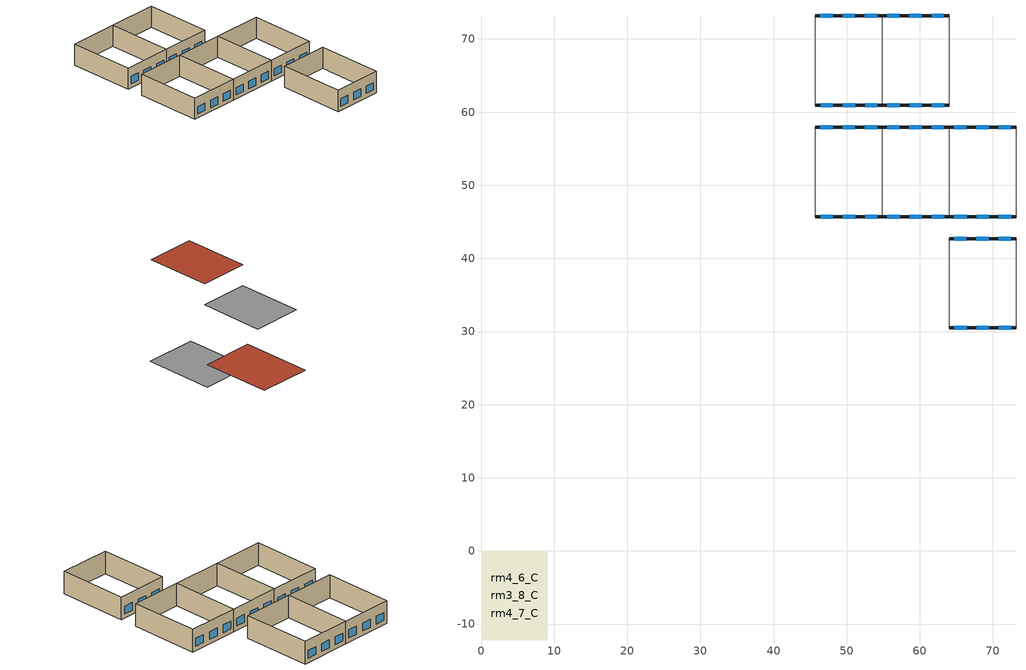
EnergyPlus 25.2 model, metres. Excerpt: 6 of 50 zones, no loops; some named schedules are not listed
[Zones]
rm3_8_C
 floor outside (SIMULATED_SL110): 0,-12.19 0,0 9.14,0 9.14,-12.19 z0
 wall outside (4_CONC_RADVA135): 73.15,42.67 64.01,42.67 / 64.01,30.48 73.15,30.48 z0:3.96
 wall to rm3_7_C (PARTITION115_rev): 64.01,42.67 64.01,30.48 z0:3.96
 wall to rm3_9_C (PARTITION115): 73.15,30.48 73.15,42.67 z0:3.96
 window (GT3): 72.45,42.67 70.78,42.67 / 69.4,42.67 67.73,42.67 / 66.36,42.67 64.68,42.67 / 64.71,30.48 66.39,30.48 / 67.76,30.48 69.43,30.48 / 70.81,30.48 72.48,30.48 z0.76:2.13
 roof outside (CONC_4_IN_NO96): 0,12.19 0,0 9.14,0 9.14,12.19 z3.96
rm4_6_C
 floor outside (SIMULATED_SL110): 0,-12.19 0,0 9.14,0 9.14,-12.19 z0
 wall outside (4_CONC_RADVA135): 54.86,57.91 45.72,57.91 / 45.72,45.72 54.86,45.72 z0:3.96
 wall to rm4_5_C (PARTITION115_rev): 45.72,57.91 45.72,45.72 z0:3.96
 wall to rm4_7_C (PARTITION115): 54.86,45.72 54.86,57.91 z0:3.96
 window (GT3): 54.16,57.91 52.49,57.91 / 51.12,57.91 49.44,57.91 / 48.07,57.91 46.39,57.91 / 46.42,45.72 48.1,45.72 / 49.47,45.72 51.15,45.72 / 52.52,45.72 54.19,45.72 z0.76:2.13
 roof outside (CONC_4_IN_NO96): 0,12.19 0,0 9.14,0 9.14,12.19 z3.96
rm4_7_C
 floor outside (SIMULATED_SL110): 0,-12.19 0,0 9.14,0 9.14,-12.19 z0
 wall outside (4_CONC_RADVA135): 64.01,57.91 54.86,57.91 / 54.86,45.72 64.01,45.72 z0:3.96
 wall to rm4_8_C (PARTITION115): 64.01,45.72 64.01,57.91 z0:3.96
 window (GT3): 63.31,57.91 61.63,57.91 / 60.26,57.91 58.58,57.91 / 57.21,57.91 55.53,57.91 / 55.56,45.72 57.24,45.72 / 58.61,45.72 60.29,45.72 / 61.66,45.72 63.34,45.72 z0.76:2.13
 roof outside (CONC_4_IN_NO96): 0,12.19 0,0 9.14,0 9.14,12.19 z3.96
rm4_8_C
 floor outside (SIMULATED_SL110): 0,-12.19 0,0 9.14,0 9.14,-12.19 z0
 wall outside (4_CONC_RADVA135): 73.15,57.91 64.01,57.91 / 64.01,45.72 73.15,45.72 z0:3.96
 wall to rm4_9_C (PARTITION115): 73.15,45.72 73.15,57.91 z0:3.96
 window (GT3): 72.45,57.91 70.78,57.91 / 69.4,57.91 67.73,57.91 / 66.36,57.91 64.68,57.91 / 64.71,45.72 66.39,45.72 / 67.76,45.72 69.43,45.72 / 70.81,45.72 72.48,45.72 z0.76:2.13
 roof outside (CONC_4_IN_NO96): 0,12.19 0,0 9.14,0 9.14,12.19 z3.96
rm5_6_C
 floor outside (SIMULATED_SL110): 0,-12.19 0,0 9.14,0 9.14,-12.19 z0
 wall outside (4_CONC_RADVA135): 54.86,73.15 45.72,73.15 / 45.72,60.96 54.86,60.96 z0:3.96
 wall to rm5_5_C (PARTITION115_rev): 45.72,73.15 45.72,60.96 z0:3.96
 wall to rm5_7_C (PARTITION115): 54.86,60.96 54.86,73.15 z0:3.96
 window (GT3): 54.16,73.15 52.49,73.15 / 51.12,73.15 49.44,73.15 / 48.07,73.15 46.39,73.15 / 46.42,60.96 48.1,60.96 / 49.47,60.96 51.15,60.96 / 52.52,60.96 54.19,60.96 z0.76:2.13
 roof outside (CONC_4_IN_NO96): 0,12.19 0,0 9.14,0 9.14,12.19 z3.96
rm5_7_C
 floor outside (SIMULATED_SL110): 0,-12.19 0,0 9.14,0 9.14,-12.19 z0
 wall outside (4_CONC_RADVA135): 64.01,73.15 54.86,73.15 / 54.86,60.96 64.01,60.96 z0:3.96
 wall to rm5_8_C (PARTITION115): 64.01,60.96 64.01,73.15 z0:3.96
 window (GT3): 63.31,73.15 61.63,73.15 / 60.26,73.15 58.58,73.15 / 57.21,73.15 55.53,73.15 / 55.56,60.96 57.24,60.96 / 58.61,60.96 60.29,60.96 / 61.66,60.96 63.34,60.96 z0.76:2.13
 roof outside (CONC_4_IN_NO96): 0,12.19 0,0 9.14,0 9.14,12.19 z3.96
[Material] Roughness=MediumRough; Thermal Absorptance=0.9
Name | Thickness {m} | Conductivity {W/m-K} | Density {kg/m3} | Specific Heat {J/kg-K} | Solar Absorptance
CONC_4_IN_NO96__CC03_97 | 0.10159 | 1.310345 | 2242.584 | 836.7661 | 0.7
SIMULATED_SL110__IN05_111 | 0.245821 | 0.04324 | 9.611076 | 836.7661 | 0
SIMULATED_SL110__MAT357_112 | 0.4572 | 0.8648 | 1361.569 | 836.7661 | 0
SIMULATED_SL110__MAT356_113 | 0.3048 | 0.51888 | 1601.846 | 836.7661 | 0
PARTITION115__GP02_87 | 0.0158801 | 0.160161 | 800.923 | 836.7661 | 0.3
4_CONC_RADVA135__CC14_80 | 0.10159 | 1.801724 | 2242.584 | 836.7661 | 0.7
4_CONC_RADVA135__IN36_136 | 0.0762 | 0.034592 | 28.83323 | 1213.311 | 0.7
4_CONC_RADVA135__GP02_87 | 0.0158801 | 0.160161 | 800.923 | 836.7661 | 0.7
[Construction]
CONC_4_IN_NO96: CONC_4_IN_NO96__CC03_97
SIMULATED_SL110: SIMULATED_SL110__IN05_111, SIMULATED_SL110__MAT357_112, SIMULATED_SL110__MAT356_113
PARTITION115; PARTITION115_rev: PARTITION115__GP02_87, PARTITION115__WMF00_116, PARTITION115__GP02_87
4_CONC_RADVA135: 4_CONC_RADVA135__CC14_80, 4_CONC_RADVA135__IN36_136, 4_CONC_RADVA135__GP02_87
GT3: BRONZE 6MM
rm3_8_CFURNCONS: rm3_8_CFURN
rm4_6_CFURNCONS: rm4_6_CFURN
rm4_7_CFURNCONS: rm4_7_CFURN
rm4_8_CFURNCONS: rm4_8_CFURN
rm5_6_CFURNCONS: rm5_6_CFURN
rm5_7_CFURNCONS: rm5_7_CFURN
[Material:NoMass]
PARTITION115__WMF00_116: Roughness=MediumRough; Thermal Resistance {m2-K/W}=0.107499; Thermal Absorptance=0.9; Solar Absorptance=0.3
[WindowMaterial:Glazing]
BRONZE 6MM: Optical Data Type=SpectralAverage; Thickness {m}=.006; Solar Transmittance at Normal Incidence=.482; Front Side Solar Reflectance at Normal Incidence=.054; Back Side Solar Reflectance at Normal Incidence=.054; Visible Transmittance at Normal Incidence=.534; Front Side Visible Reflectance at Normal Incidence=.057; Back Side Visible Reflectance at Normal Incidence=.057; Infrared Transmittance at Normal Incidence=0; Front Side Infrared Hemispherical Emissivity=.84; Back Side Infrared Hemispherical Emissivity=.84; Conductivity {W/m-K}=.9
[WindowMaterial:Shade] Solar Transmittance=0.8; Solar Reflectance=0.19; Visible Transmittance=0.8; Visible Reflectance=0.19; Infrared Hemispherical Emissivity=0.001; Infrared Transmittance=0.99; Thickness {m}=0.001; Conductivity {W/m-K}=10000; Shade to Glass Distance {m}=0.001; Top Opening Multiplier=0; Bottom Opening Multiplier=0; Left-Side Opening Multiplier=0; Right-Side Opening Multiplier=0; Airflow Permeability=0.8
Window1001WSM; Window2806WSM; Window2807WSM; Window1003WSM; Window2808WSM; Window2809WSM; Window1004WSM; Window2810WSM; Window2811WSM; Window2812WSM; Window1006WSM; Window2813WSM; Window2814WSM; Window1007WSM; Window2815WSM; Window2816WSM; Window1008WSM; Window2817WSM; Window2818WSM; Window1009WSM; Window2819WSM; Window2820WSM; Window1010WSM; Window2821WSM; Window2822WSM; Window1011WSM; Window2823WSM; Window2824WSM; Window1012WSM; Window2825WSM; Window2826WSM; Window1013WSM; Window2827WSM; Window2828WSM; Window1014WSM; Window2829WSM; Window2830WSM; Window1015WSM; Window2831WSM; Window2832WSM; Window1016WSM; Window2833WSM; Window2834WSM; Window1017WSM; Window2835WSM; Window2836WSM; Window1018WSM; Window2837WSM; Window2838WSM; Window1005WSM; Window2839WSM; Window2840WSM; Window1019WSM; Window2841WSM; Window2842WSM; Window1020WSM; Window2843WSM; Window2844WSM; Window1021WSM; Window2845WSM; Window2846WSM; Window1022WSM
[WindowProperty:ShadingControl] Shading Type=InteriorShade; Shading Control Type=AlwaysOn; Setpoint {W/m2, W or deg C}=10.9383; Shading Control Is Scheduled=NO; Glare Control Is Active=NO
Name | Shading Device Material
Window1001WSC | Window1001WSM
Window2806WSC | Window2806WSM
Window2807WSC | Window2807WSM
Window1003WSC | Window1003WSM
Window2808WSC | Window2808WSM
Window2809WSC | Window2809WSM
Window1004WSC | Window1004WSM
Window2810WSC | Window2810WSM
Window2811WSC | Window2811WSM
Window2812WSC | Window2812WSM
Window1006WSC | Window1006WSM
Window2813WSC | Window2813WSM
Window2814WSC | Window2814WSM
Window1007WSC | Window1007WSM
Window2815WSC | Window2815WSM
Window2816WSC | Window2816WSM
Window1008WSC | Window1008WSM
Window2817WSC | Window2817WSM
Window2818WSC | Window2818WSM
Window1009WSC | Window1009WSM
Window2819WSC | Window2819WSM
Window2820WSC | Window2820WSM
Window1010WSC | Window1010WSM
Window2821WSC | Window2821WSM
Window2822WSC | Window2822WSM
Window1011WSC | Window1011WSM
Window2823WSC | Window2823WSM
Window2824WSC | Window2824WSM
Window1012WSC | Window1012WSM
Window2825WSC | Window2825WSM
Window2826WSC | Window2826WSM
Window1013WSC | Window1013WSM
Window2827WSC | Window2827WSM
Window2828WSC | Window2828WSM
Window1014WSC | Window1014WSM
Window2829WSC | Window2829WSM
Window2830WSC | Window2830WSM
Window1015WSC | Window1015WSM
Window2831WSC | Window2831WSM
Window2832WSC | Window2832WSM
Window1016WSC | Window1016WSM
Window2833WSC | Window2833WSM
Window2834WSC | Window2834WSM
Window1017WSC | Window1017WSM
Window2835WSC | Window2835WSM
Window2836WSC | Window2836WSM
Window1018WSC | Window1018WSM
Window2837WSC | Window2837WSM
Window2838WSC | Window2838WSM
Window1005WSC | Window1005WSM
Window2839WSC | Window2839WSM
Window2840WSC | Window2840WSM
Window1019WSC | Window1019WSM
Window2841WSC | Window2841WSM
Window2842WSC | Window2842WSM
Window1020WSC | Window1020WSM
Window2843WSC | Window2843WSM
Window2844WSC | Window2844WSM
Window1021WSC | Window1021WSM
Window2845WSC | Window2845WSM
Window2846WSC | Window2846WSM
Window1022WSC | Window1022WSM
Window2847WSC | Window2847WSM
Window2848WSC | Window2848WSM
Window2849WSC | Window2849WSM
Window1023WSC | Window1023WSM
Window2850WSC | Window2850WSM
Window2851WSC | Window2851WSM
Window1024WSC | Window1024WSM
Window2852WSC | Window2852WSM
Window2853WSC | Window2853WSM
Window1025WSC | Window1025WSM
Window2854WSC | Window2854WSM
Window2855WSC | Window2855WSM
Window1026WSC | Window1026WSM
Window2856WSC | Window2856WSM
Window2857WSC | Window2857WSM
Window2858WSC | Window2858WSM
Window1027WSC | Window1027WSM
Window2859WSC | Window2859WSM
Window2860WSC | Window2860WSM
Window1028WSC | Window1028WSM
Window2861WSC | Window2861WSM
Window2862WSC | Window2862WSM
Window1029WSC | Window1029WSM
Window2863WSC | Window2863WSM
Window2864WSC | Window2864WSM
Window1030WSC | Window1030WSM
Window2865WSC | Window2865WSM
Window2866WSC | Window2866WSM
Window1031WSC | Window1031WSM
Window2867WSC | Window2867WSM
Window2868WSC | Window2868WSM
Window1032WSC | Window1032WSM
Window2869WSC | Window2869WSM
Window2870WSC | Window2870WSM
Window1033WSC | Window1033WSM
Window2871WSC | Window2871WSM
Window2872WSC | Window2872WSM
Window1034WSC | Window1034WSM
Window2873WSC | Window2873WSM
Window2874WSC | Window2874WSM
Window1035WSC | Window1035WSM
Window2875WSC | Window2875WSM
Window2876WSC | Window2876WSM
Window1036WSC | Window1036WSM
Window2877WSC | Window2877WSM
Window2878WSC | Window2878WSM
Window1037WSC | Window1037WSM
Window2879WSC | Window2879WSM
Window2880WSC | Window2880WSM
Window1038WSC | Window1038WSM
Window2881WSC | Window2881WSM
Window2882WSC | Window2882WSM
Window1039WSC | Window1039WSM
Window2883WSC | Window2883WSM
Window2884WSC | Window2884WSM
Window1040WSC | Window1040WSM
Window2885WSC | Window2885WSM
Window2886WSC | Window2886WSM
Window1041WSC | Window1041WSM
Window2887WSC | Window2887WSM
Window2888WSC | Window2888WSM
Window1042WSC | Window1042WSM
Window2889WSC | Window2889WSM
Window2890WSC | Window2890WSM
Window1043WSC | Window1043WSM
Window2891WSC | Window2891WSM
Window2892WSC | Window2892WSM
Window1044WSC | Window1044WSM
Window2893WSC | Window2893WSM
Window2894WSC | Window2894WSM
Window2895WSC | Window2895WSM
Window1045WSC | Window1045WSM
Window2896WSC | Window2896WSM
Window2897WSC | Window2897WSM
Window1046WSC | Window1046WSM
Window2898WSC | Window2898WSM
Window2899WSC | Window2899WSM
Window1047WSC | Window1047WSM
Window2900WSC | Window2900WSM
Window2901WSC | Window2901WSM
Window1048WSC | Window1048WSM
Window2902WSC | Window2902WSM
Window2903WSC | Window2903WSM
Window2904WSC | Window2904WSM
Window1049WSC | Window1049WSM
Window2905WSC | Window2905WSM
Window2906WSC | Window2906WSM
Window1050WSC | Window1050WSM
Window2907WSC | Window2907WSM
Window2908WSC | Window2908WSM
Window1051WSC | Window1051WSM
Window2909WSC | Window2909WSM
Window2910WSC | Window2910WSM
Window1052WSC | Window1052WSM
Window2911WSC | Window2911WSM
Window2912WSC | Window2912WSM
Window1053WSC | Window1053WSM
Window2913WSC | Window2913WSM
Window2914WSC | Window2914WSM
Window1054WSC | Window1054WSM
Window2915WSC | Window2915WSM
Window2916WSC | Window2916WSM
Window1055WSC | Window1055WSM
Window2917WSC | Window2917WSM
Window2918WSC | Window2918WSM
Window1056WSC | Window1056WSM
Window2919WSC | Window2919WSM
Window2920WSC | Window2920WSM
Window1057WSC | Window1057WSM
Window2921WSC | Window2921WSM
Window2922WSC | Window2922WSM
Window1058WSC | Window1058WSM
Window2923WSC | Window2923WSM
Window2924WSC | Window2924WSM
Window1059WSC | Window1059WSM
Window2925WSC | Window2925WSM
Window2926WSC | Window2926WSM
Window1060WSC | Window1060WSM
Window2927WSC | Window2927WSM
Window2928WSC | Window2928WSM
Window1061WSC | Window1061WSM
Window2929WSC | Window2929WSM
Window2930WSC | Window2930WSM
Window1062WSC | Window1062WSM
Window2931WSC | Window2931WSM
Window2932WSC | Window2932WSM
Window1063WSC | Window1063WSM
Window2933WSC | Window2933WSM
Window2934WSC | Window2934WSM
Window1064WSC | Window1064WSM
Window2935WSC | Window2935WSM
Window2936WSC | Window2936WSM
Window1065WSC | Window1065WSM
Window2937WSC | Window2937WSM
Window2938WSC | Window2938WSM
Window1066WSC | Window1066WSM
Window2939WSC | Window2939WSM
Window2940WSC | Window2940WSM
Window2941WSC | Window2941WSM
Window1067WSC | Window1067WSM
Window2942WSC | Window2942WSM
Window2943WSC | Window2943WSM
Window1068WSC | Window1068WSM
Window2944WSC | Window2944WSM
Window2945WSC | Window2945WSM
Window1069WSC | Window1069WSM
Window2946WSC | Window2946WSM
Window2947WSC | Window2947WSM
Window1070WSC | Window1070WSM
Window2948WSC | Window2948WSM
Window2949WSC | Window2949WSM
Window2950WSC | Window2950WSM
Window1071WSC | Window1071WSM
Window2951WSC | Window2951WSM
Window2952WSC | Window2952WSM
Window1072WSC | Window1072WSM
Window2953WSC | Window2953WSM
Window2954WSC | Window2954WSM
Window1073WSC | Window1073WSM
Window2955WSC | Window2955WSM
Window2956WSC | Window2956WSM
Window1074WSC | Window1074WSM
Window2957WSC | Window2957WSM
Window2958WSC | Window2958WSM
Window1075WSC | Window1075WSM
Window2959WSC | Window2959WSM
Window2960WSC | Window2960WSM
Window1076WSC | Window1076WSM
Window2961WSC | Window2961WSM
Window2962WSC | Window2962WSM
Window1077WSC | Window1077WSM
Window2963WSC | Window2963WSM
Window2964WSC | Window2964WSM
Window1078WSC | Window1078WSM
Window2965WSC | Window2965WSM
Window2966WSC | Window2966WSM
Window1079WSC | Window1079WSM
Window2967WSC | Window2967WSM
Window2968WSC | Window2968WSM
Window1080WSC | Window1080WSM
Window2969WSC | Window2969WSM
Window2970WSC | Window2970WSM
Window1081WSC | Window1081WSM
Window2971WSC | Window2971WSM
Window2972WSC | Window2972WSM
Window1082WSC | Window1082WSM
Window2973WSC | Window2973WSM
Window2974WSC | Window2974WSM
Window1083WSC | Window1083WSM
Window2975WSC | Window2975WSM
Window2976WSC | Window2976WSM
Window1084WSC | Window1084WSM
Window2977WSC | Window2977WSM
Window2978WSC | Window2978WSM
Window1085WSC | Window1085WSM
Window2979WSC | Window2979WSM
Window2980WSC | Window2980WSM
Window1086WSC | Window1086WSM
Window2981WSC | Window2981WSM
Window2982WSC | Window2982WSM
Window1087WSC | Window1087WSM
Window2983WSC | Window2983WSM
Window2984WSC | Window2984WSM
Window1088WSC | Window1088WSM
Window2985WSC | Window2985WSM
Window2986WSC | Window2986WSM
Window2987WSC | Window2987WSM
Window1089WSC | Window1089WSM
Window2988WSC | Window2988WSM
Window2989WSC | Window2989WSM
Window1090WSC | Window1090WSM
Window2990WSC | Window2990WSM
Window2991WSC | Window2991WSM
Window1091WSC | Window1091WSM
Window2992WSC | Window2992WSM
Window2993WSC | Window2993WSM
Window1092WSC | Window1092WSM
Window2994WSC | Window2994WSM
Window2995WSC | Window2995WSM
Window2996WSC | Window2996WSM
Window1093WSC | Window1093WSM
Window2997WSC | Window2997WSM
Window2998WSC | Window2998WSM
Window1094WSC | Window1094WSM
Window2999WSC | Window2999WSM
Window3000WSC | Window3000WSM
Window1095WSC | Window1095WSM
Window3001WSC | Window3001WSM
Window3002WSC | Window3002WSM
Window1096WSC | Window1096WSM
Window3003WSC | Window3003WSM
Window3004WSC | Window3004WSM
Window1097WSC | Window1097WSM
Window3005WSC | Window3005WSM
Window3006WSC | Window3006WSM
Window1098WSC | Window1098WSM
Window3007WSC | Window3007WSM
Window3008WSC | Window3008WSM
Window1099WSC | Window1099WSM
Window3009WSC | Window3009WSM
Window3010WSC | Window3010WSM
Window1100WSC | Window1100WSM
Window3011WSC | Window3011WSM
Window3012WSC | Window3012WSM
Window1101WSC | Window1101WSM
Window3013WSC | Window3013WSM
Window3014WSC | Window3014WSM
Window1102WSC | Window1102WSM
Window3015WSC | Window3015WSM
Window3016WSC | Window3016WSM
Window1103WSC | Window1103WSM
Window3017WSC | Window3017WSM
Window3018WSC | Window3018WSM
Window1104WSC | Window1104WSM
Window3019WSC | Window3019WSM
Window3020WSC | Window3020WSM
Window1105WSC | Window1105WSM
Window3021WSC | Window3021WSM
Window3022WSC | Window3022WSM
Window1106WSC | Window1106WSM
Window3023WSC | Window3023WSM
Window3024WSC | Window3024WSM
Window1107WSC | Window1107WSM
Window3025WSC | Window3025WSM
Window3026WSC | Window3026WSM
Window1108WSC | Window1108WSM
Window3027WSC | Window3027WSM
Window3028WSC | Window3028WSM
Window1109WSC | Window1109WSM
Window3029WSC | Window3029WSM
Window3030WSC | Window3030WSM
Window1110WSC | Window1110WSM
Window3031WSC | Window3031WSM
Window3032WSC | Window3032WSM
Window3033WSC | Window3033WSM
Window1111WSC | Window1111WSM
Window3034WSC | Window3034WSM
Window3035WSC | Window3035WSM
[Zone] Type=1; Multiplier=1; Ceiling Height {m}=3.9624; Volume {m3}=441.7421
rm3_8_C; rm4_6_C; rm4_7_C; rm4_8_C; rm5_6_C; rm5_7_C
[People] Number of People Schedule=OffOcc; Number of People Calculation Method=People; Number of People=4.363636; Fraction Radiant=0.3
Name | Zone or ZoneList | Activity Level Schedule
rm3_8_C_PEOPLE | rm3_8_C | rm3_8_CActSched
rm4_6_C_PEOPLE | rm4_6_C | rm4_6_CActSched
rm4_7_C_PEOPLE | rm4_7_C | rm4_7_CActSched
rm4_8_C_PEOPLE | rm4_8_C | rm4_8_CActSched
rm5_6_C_PEOPLE | rm5_6_C | rm5_6_CActSched
rm5_7_C_PEOPLE | rm5_7_C | rm5_7_CActSched
[Lights] Schedule=OffLgt; Design Level Calculation Method=LightingLevel; Lighting Level {W}=2400; Return Air Fraction=0; Fraction Radiant=0.59; Fraction Visible=0.1; Fraction Replaceable=0
Name | Zone or ZoneList
rm3_8_C_LIGHTS | rm3_8_C
rm4_6_C_LIGHTS | rm4_6_C
rm4_7_C_LIGHTS | rm4_7_C
rm4_8_C_LIGHTS | rm4_8_C
rm5_6_C_LIGHTS | rm5_6_C
rm5_7_C_LIGHTS | rm5_7_C
[ElectricEquipment] Schedule=OffLgt; Design Level Calculation Method=EquipmentLevel; Design Level {W}=900.0001; Fraction Latent=0; Fraction Radiant=0.7; Fraction Lost=0
Name | Zone or ZoneList
rm3_8_C_EQUIP | rm3_8_C
rm4_6_C_EQUIP | rm4_6_C
rm4_7_C_EQUIP | rm4_7_C
rm4_8_C_EQUIP | rm4_8_C
rm5_6_C_EQUIP | rm5_6_C
rm5_7_C_EQUIP | rm5_7_C
[ZoneInfiltration:DesignFlowRate] Schedule=OffInf; Design Flow Rate Calculation Method=Flow/Zone; Design Flow Rate {m3/s}=0.0173681; Constant Term Coefficient=0; Temperature Term Coefficient=0; Velocity Term Coefficient=0.224; Velocity Squared Term Coefficient=0
Name | Zone or ZoneList
rm3_8_C_INFILT | rm3_8_C
rm4_6_C_INFILT | rm4_6_C
rm4_7_C_INFILT | rm4_7_C
rm4_8_C_INFILT | rm4_8_C
rm5_6_C_INFILT | rm5_6_C
rm5_7_C_INFILT | rm5_7_C
[InternalMass] Surface Area {m2}=111.4836
Name | Construction | Zone
rm3_8_CFURNMASS | rm3_8_CFURNCONS | rm3_8_C
rm4_6_CFURNMASS | rm4_6_CFURNCONS | rm4_6_C
rm4_7_CFURNMASS | rm4_7_CFURNCONS | rm4_7_C
rm4_8_CFURNMASS | rm4_8_CFURNCONS | rm4_8_C
rm5_6_CFURNMASS | rm5_6_CFURNCONS | rm5_6_C
rm5_7_CFURNMASS | rm5_7_CFURNCONS | rm5_7_C
